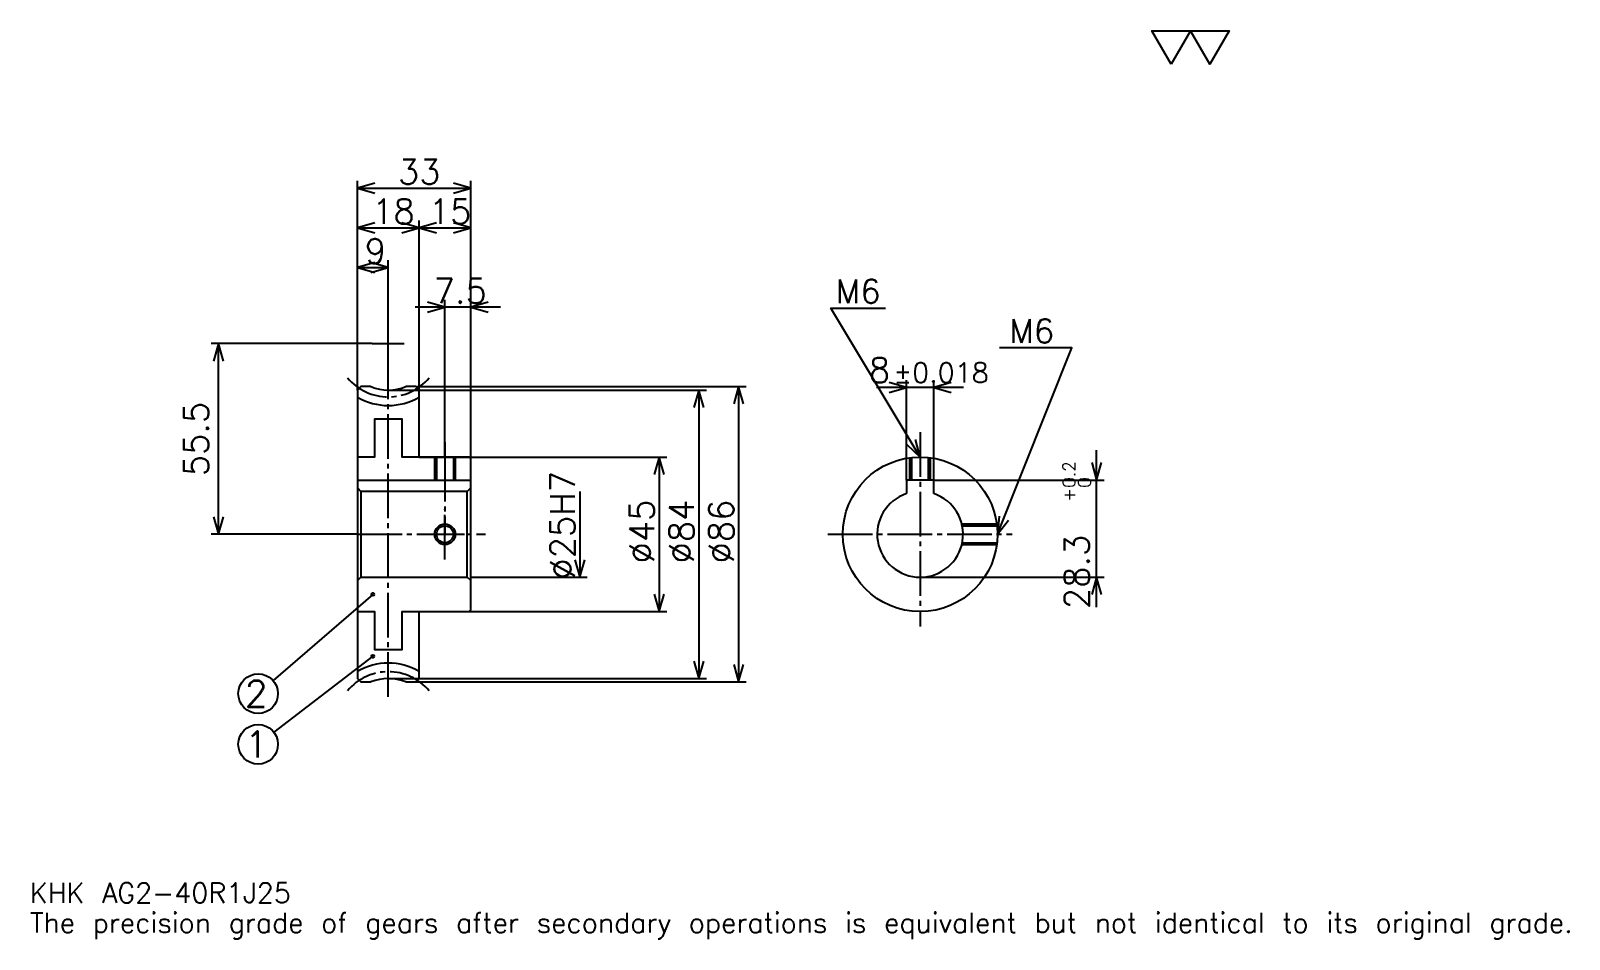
# Model space of a CAD drawing. Extents: x 15 to 463, y 5 to 270.
import ezdxf

# ---------------------------------------------------------------- set-up
doc = ezdxf.new("R2010")
doc.units = 0
doc.linetypes.add('DASHDOT', pattern=[17.333332, 13, -1.444444, 1.444444, -1.444444])
doc.layers.get('0').update_dxf_attribs({"linetype": 'CONTINUOUS'})
doc.layers.add('DASHDOT', color=6, linetype='DASHDOT')
doc.styles.add('KANJI', font='TXT', dxfattribs={"bigfont": 'BIGFONT'})

msp = doc.modelspace()

# ---------------------------------------------------------------- linework, layer by layer
at = {"color": 5}
for p, q in [((109.777779, 166.180542), (109.777779, 226.125)), ((109.777779, 223.958328), (142.777771, 223.958328)), ((142.777771, 166.180542), (142.777771, 226.125)), ((109.777779, 212.402771), (127.777779, 212.402771)), ((127.777779, 166.180542), (127.777779, 214.569427)), ((127.777779, 212.402771), (142.777771, 212.402771)), ((118.777779, 165.180542), (118.777779, 203.013885)), ((109.777779, 200.847229), (118.777779, 200.847229)), ((151.444443, 189.291656), (126.611115, 189.291656)), ((135.277771, 166.180542), (135.277771, 191.458328)), ((114.111115, 178.680542), (67.166672, 178.680542)), ((69.333336, 123.18055), (69.333336, 178.680542)), ((109.777779, 165.180542), (109.777779, 166.180542)), ((126.777779, 166.180542), (142.777771, 166.180542)), ((127.777779, 165.180542), (127.777779, 166.180542)), ((135.277771, 145.680542), (135.277771, 166.180542)), ((135.277771, 145.680542), (135.277771, 166.180542)), ((142.777771, 166.180542), (222.944443, 166.180542)), ((142.777771, 145.180542), (142.777771, 166.180542)), ((220.777771, 166.180542), (220.777771, 80.18055)), ((286.277771, 165.902771), (260.944427, 165.902771)), ((269.611115, 138.980545), (269.611115, 168.069443)), ((277.611115, 138.980545), (277.611115, 168.069443)), ((118.777779, 165.180542), (142.777771, 165.180542)), ((142.777771, 165.180542), (211.388885, 165.180542)), ((209.222229, 165.180542), (209.222229, 81.18055)), ((127.777779, 145.680542), (142.777771, 145.680542)), ((142.777771, 145.680542), (199.833328, 145.680542)), ((197.666656, 145.680542), (197.666656, 100.68055)), ((325, 102.013885), (325, 147.647217)), ((277.611115, 138.980545), (327.166656, 138.980545)), ((174.555557, 135.680542), (174.555557, 110.68055)), ((109.777779, 123.18055), (67.166672, 123.18055)), ((142.777771, 110.68055), (176.722229, 110.68055)), ((273.611115, 110.68055), (327.166656, 110.68055)), ((114.277779, 105.68055), (85.258209, 80.572105)), ((127.777779, 100.68055), (142.777771, 100.68055)), ((142.777771, 100.68055), (199.833328, 100.68055)), ((114.277779, 87.68055), (85.471466, 65.560562)), ((118.777779, 81.18055), (142.777771, 81.18055)), ((142.777771, 81.18055), (211.388885, 81.18055)), ((126.777779, 80.18055), (142.777771, 80.18055)), ((142.777771, 80.18055), (222.944443, 80.18055))]:
    msp.add_line(p, q, dxfattribs=at)
at = {"color": 4}
for p, q in [((109.777779, 138.980545), (142.777771, 138.980545)), ((142.777771, 136.680542), (141.777771, 135.680542)), ((109.777779, 109.68055), (110.777779, 110.68055)), ((142.777771, 109.68055), (141.777771, 110.68055))]:
    msp.add_line(p, q, dxfattribs=at)
at = {"color": 7}
msp.add_lwpolyline([(346.666656, 260), (341.033325, 269.764435), (363.56665, 269.764435), (357.933319, 260), (352.299988, 269.764435), (346.666656, 260)], dxfattribs=at)
at = {"color": 5}
for points in [[(114.833336, 225.402771), (109.777779, 223.958328), (114.833336, 222.513885)], [(137.722229, 222.513885), (142.777771, 223.958328), (137.722229, 225.402771)], [(114.833336, 213.847214), (109.777779, 212.402771), (114.833336, 210.958328)], [(122.722221, 210.958328), (127.777779, 212.402771), (122.722221, 213.847214)], [(132.833328, 213.847214), (127.777779, 212.402771), (132.833328, 210.958328)], [(137.722229, 210.958328), (142.777771, 212.402771), (137.722229, 213.847214)], [(114.833336, 202.291656), (109.777779, 200.847229), (114.833336, 199.402771)], [(113.722221, 199.402771), (118.777779, 200.847229), (113.722221, 202.291656)], [(130.222229, 187.847229), (135.277771, 189.291656), (130.222229, 190.736115)], [(147.833344, 190.736115), (142.777771, 189.291656), (147.833344, 187.847229)], [(273.611115, 145.680542), (247.611115, 189.013885), (263.5, 189.013885)], [(70.777779, 173.625), (69.333336, 178.680542), (67.888893, 173.625)], [(296.111115, 123.18055), (317.777771, 177.458328), (296.688904, 177.458328)], [(222.222229, 161.125), (220.777771, 166.180542), (219.333344, 161.125)], [(264.555542, 164.458328), (269.611115, 165.902771), (264.555542, 167.347214)], [(282.666656, 167.347214), (277.611115, 165.902771), (282.666656, 164.458328)], [(210.666656, 160.125), (209.222229, 165.180542), (207.777771, 160.125)], [(269.771454, 149.272491), (273.611115, 145.680542), (272.248657, 150.75882)], [(199.111115, 140.625), (197.666656, 145.680542), (196.222229, 140.625)], [(323.555542, 144.036102), (325, 138.980545), (326.444427, 144.036102)], [(67.888893, 128.236099), (69.333336, 123.18055), (70.777779, 128.236099)], [(296.64386, 128.411346), (296.111115, 123.18055), (299.326904, 127.340332)], [(173.111115, 115.736107), (174.555557, 110.68055), (176, 115.736107)], [(326.444427, 105.625), (325, 110.68055), (323.555542, 105.625)], [(196.222229, 105.736107), (197.666656, 100.68055), (199.111115, 105.736107)], [(207.777771, 86.236107), (209.222229, 81.18055), (210.666656, 86.236107)], [(219.333344, 85.236107), (220.777771, 80.18055), (222.222229, 85.236107)]]:
    msp.add_lwpolyline(points, dxfattribs=at)
at = {"color": 4}
for points in [[(113.678757, 166.180542), (110.777779, 166.180542), (109.777779, 165.180542), (109.777779, 109.68055)], [(127.777779, 145.680542), (127.777779, 165.180542), (126.777779, 166.180542), (123.876801, 166.180542)], [(127.777779, 145.680542), (122.777779, 145.680542), (122.777779, 156.680542), (114.777779, 156.680542), (114.777779, 145.680542), (109.777779, 145.680542)], [(127.777779, 100.68055), (142.277771, 100.68055), (142.777771, 101.18055), (142.777771, 145.180542), (142.277771, 145.680542), (127.777779, 145.680542)], [(132.277771, 145.680542), (132.277771, 138.980545)], [(132.81778, 145.680542), (132.81778, 138.980545)], [(137.737778, 145.680542), (137.737778, 138.980545)], [(138.277771, 145.680542), (138.277771, 138.980545)], [(270.611115, 138.980545), (270.611115, 145.479645)], [(271.151093, 138.980545), (271.151093, 145.54567)], [(276.071106, 138.980545), (276.071106, 145.54567)], [(276.611115, 138.980545), (276.611115, 145.479645)], [(277.611115, 135.02327), (277.611115, 138.980545), (269.611115, 138.980545), (269.611115, 135.02327)], [(109.777779, 136.680542), (110.777779, 135.680542), (110.777779, 110.68055), (141.777771, 110.68055), (141.777771, 135.680542), (110.777779, 135.680542)], [(285.745758, 126.18055), (295.910217, 126.18055)], [(285.866638, 125.640549), (295.976227, 125.640549)], [(285.745758, 120.18055), (295.910217, 120.18055)], [(285.866638, 120.720551), (295.976227, 120.720551)], [(109.777779, 109.68055), (109.777779, 81.18055), (110.777779, 80.18055), (113.678757, 80.18055)], [(109.777779, 100.68055), (114.777779, 100.68055), (114.777779, 89.68055), (122.777779, 89.68055), (122.777779, 100.68055), (127.777779, 100.68055)], [(123.876801, 80.18055), (126.777779, 80.18055), (127.777779, 81.18055), (127.777779, 100.68055)]]:
    msp.add_lwpolyline(points, dxfattribs=at)
for centre, radius in [((273.611115, 123.18055), 22.5), ((135.277771, 123.18055), 2.46)]:
    msp.add_circle(centre, radius, dxfattribs=at)
at = {"color": 7}
msp.add_circle((135.277771, 123.18055), 3, dxfattribs=at)
at = {"color": 5}
for centre, radius in [((114.277779, 105.68055), 0.433333), ((114.277779, 87.68055), 0.433333), ((80.888885, 76.791656), 5.777778), ((80.888885, 62.04166), 5.777778)]:
    msp.add_circle(centre, radius, dxfattribs=at)
at = {"color": 4}
for centre, radius, start, end in [((118.777779, 178.680542), 13.5, 247.80839416, 292.19160389), ((118.777779, 178.680542), 18, 240.00000297, 299.99999703), ((273.611115, 123.18055), 12.5, 108.66292518, 71.33707482), ((118.777779, 67.68055), 18, 60.00000297, 119.99999703), ((118.777779, 67.68055), 13.5, 67.80839611, 112.19160584)]:
    msp.add_arc(centre, radius, start, end, dxfattribs=at)
at = {"layer": 'DASHDOT', "color": 7}
for p, q in [((118.777779, 75.847214), (118.777779, 183.013885)), ((114.111115, 178.680542), (123.444443, 178.680542)), ((273.611115, 152.902771), (273.611115, 96.347214)), ((135.277771, 145.680542), (135.277771, 123.18055)), ((109.777779, 123.18055), (147.111115, 123.18055)), ((246.777771, 123.18055), (300.444458, 123.18055))]:
    msp.add_line(p, q, dxfattribs=at)
for points in [[(135.277771, 150.013885), (135.277771, 134.647217)], [(135.277771, 115.847214), (135.277771, 130.513885)], [(127.944443, 123.18055), (142.611115, 123.18055)]]:
    msp.add_lwpolyline(points, dxfattribs=at)
for centre, start, end in [((118.777779, 178.680542), 219.99999848, 320.00000352), ((118.777779, 67.68055), 39.99999648, 140.00000152)]:
    msp.add_arc(centre, 15.5, start, end, dxfattribs=at)

# ---------------------------------------------------------------- texts
at = {"color": 7, "style": 'KANJI'}
for s, height, p in [('33', 7.222222, (121.583336, 225.113892)), ('18', 7.222222, (114.083336, 213.558319)), ('15', 7.222222, (130.583328, 213.558319)), ('9', 7.222222, (111.930557, 202.002777)), ('7.5', 7.222222, (131.986115, 190.44722)), ('M6', 6.933334, (249.055542, 190.458328)), ('M6', 6.933334, (299.577789, 178.902771)), ('8', 7.222222, (258.703003, 167.347214)), ('%%p0.018', 5.777778, (265.852112, 167.347214)), ('2', 7.703704, (77.037033, 72.939804)), ('1', 7.703704, (77.037033, 58.189812)), ('KHK AG2-40R1J25', 5.777778, (14.444445, 15.888889)), ('The precision grade of gears after secondary operations is equivalent but not identical to its original grade.', 5.777778, (14.444445, 7.222222))]:
    msp.add_text(s, height=height, dxfattribs=at).set_placement(p)
for s, height, p in [('55.5', 7.222222, (66.444443, 140.097214)), ('0.2', 3.611111, (318.788879, 136.712494)), ('%%c25H7', 7.222222, (173.111115, 109.999992)), ('0', 3.611111, (323.266663, 136.712494)), ('+', 3.611111, (318.788879, 132.668045)), ('%%c45', 7.222222, (196.222229, 114.694443)), ('%%c84', 7.222222, (207.777771, 114.694443)), ('%%c86', 7.222222, (219.333344, 114.694443)), ('28.3', 7.222222, (322.833313, 101.40741))]:
    msp.add_text(s, height=height, rotation=90, dxfattribs=at).set_placement(p)

doc.saveas('drawing.dxf')
